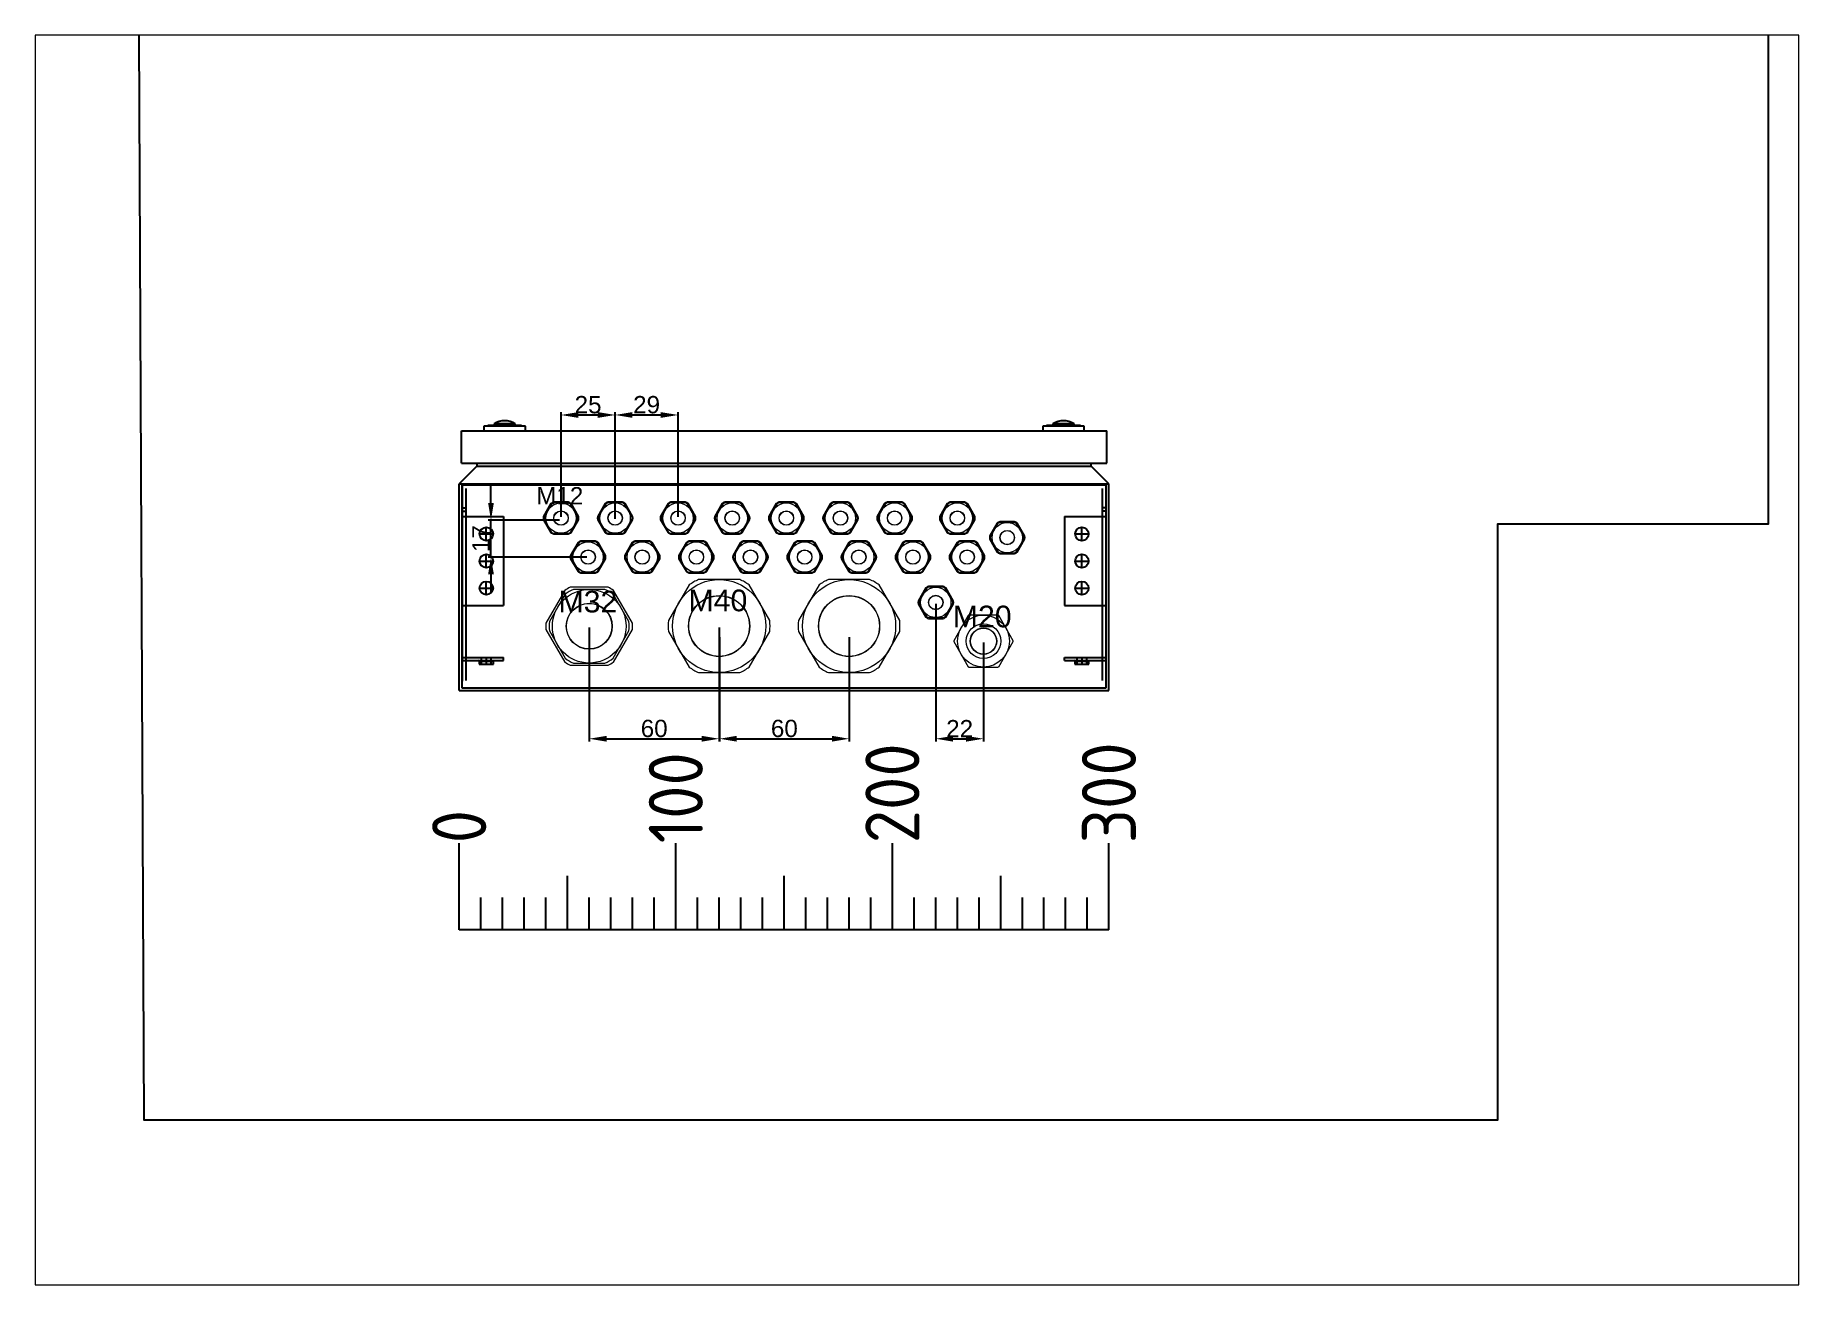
# Paper-space layout 'JB1_3' of a CAD drawing. Header units: millimetres. Extents: x 354 to 761, y 106 to 395.
# The model-space entities are those that its viewports show. They can reach past a viewport. Long polylines and large blocks are cut down to what shows.
import ezdxf
from ezdxf.enums import TextEntityAlignment as Align

# ---------------------------------------------------------------- set-up
doc = ezdxf.new("R2010")
doc.units = ezdxf.units.MM
doc.layers.add('! NO PLOT !', color=7, linetype='Continuous', true_color=0xff75dd, plot=False)
doc.layers.add('000-KOTIRANJE', color=254, linetype='Continuous', lineweight=5)
doc.layers.add('000-PI-Oprema', color=30, linetype='Continuous', lineweight=5)
doc.layers.add('000-PI-NO PLOT', color=6, linetype='Continuous', lineweight=5, plot=False)
for name, color, linetype in [('000-PI-ORMAR', 51, 'Continuous'), ('000-PI_TEXT_FRANC', 7, 'Continuous'), ('210-0', 7, 'Continuous')]:
    doc.layers.add(name, color=color, linetype=linetype)
doc.styles.add('PI0', font='isocpeur.ttf', dxfattribs={"width": 0.9})
doc.styles.get("Standard").update_dxf_attribs({"font": 'arial.ttf'})
doc.dimstyles.new('ISO-25-lb', dxfattribs={"dimtxt": 8, "dimasz": 8, "dimexe": 1.25, "dimexo": 0.625, "dimtad": 1, "dimdec": 1, "dimtxsty": 'Standard', "dimcen": 5, "dimadec": 0, "dimazin": 0, "dimtfac": 1, "dimtdec": 1, "dimtmove": 0, "dimatfit": 3, "dimfxl": 1, "dimarcsym": 0})

# ---------------------------------------------------------------- blocks, each defined once
blk = doc.blocks.new('1567.000')
at = {"layer": '! NO PLOT !'}
for p, q in [((49501.52, 33843.04), (49501.52, 33749.29)), ((49501.52, 33843.04), (49799.02, 33843.04)), ((49501.77, 33752.39), (49501.77, 33842.89)), ((49503.27, 33841.39), (49503.27, 33752.65)), ((49797.27, 33752.65), (49797.27, 33841.39)), ((49798.77, 33842.89), (49798.77, 33752.39)), ((49799.02, 33749.29), (49799.02, 33843.04)), ((49501.77, 33832.39), (49503.27, 33832.39)), ((49798.77, 33832.39), (49797.27, 33832.39)), ((49501.77, 33830.89), (49503.27, 33830.89)), ((49501.77, 33828.39), (49520.77, 33828.39)), ((49512.77, 33817.13), (49512.77, 33823.64)), ((49520.77, 33828.39), (49520.77, 33787.39)), ((49779.77, 33828.39), (49798.77, 33828.39)), ((49779.77, 33828.39), (49779.77, 33787.39)), ((49787.77, 33817.13), (49787.77, 33823.64)), ((49798.77, 33830.89), (49797.27, 33830.89)), ((49509.51, 33820.39), (49516.02, 33820.39)), ((49784.51, 33820.39), (49791.02, 33820.39)), ((49509.51, 33807.89), (49516.02, 33807.89)), ((49512.77, 33804.63), (49512.77, 33811.14)), ((49784.51, 33807.89), (49791.02, 33807.89)), ((49787.77, 33804.63), (49787.77, 33811.14)), ((49509.51, 33795.39), (49516.02, 33795.39)), ((49512.77, 33792.13), (49512.77, 33798.64)), ((49784.51, 33795.39), (49791.02, 33795.39)), ((49787.77, 33792.13), (49787.77, 33798.64)), ((49501.77, 33787.39), (49520.77, 33787.39)), ((49779.77, 33787.39), (49798.77, 33787.39)), ((49501.77, 33763.39), (49520.77, 33763.39)), ((49501.77, 33761.89), (49520.77, 33761.89)), ((49509.52, 33761.59), (49509.52, 33760.19)), ((49509.52, 33761.59), (49516.02, 33761.59)), ((49509.52, 33760.19), (49516.02, 33760.19)), ((49510.47, 33763.39), (49510.47, 33760.19)), ((49512.77, 33763.55), (49512.77, 33760.03)), ((49515.07, 33760.19), (49515.07, 33763.39)), ((49516.02, 33760.19), (49516.02, 33761.59)), ((49520.77, 33761.89), (49520.77, 33763.39)), ((49779.77, 33763.39), (49798.77, 33763.39)), ((49779.77, 33761.89), (49779.77, 33763.39)), ((49779.77, 33761.89), (49798.77, 33761.89)), ((49784.52, 33761.59), (49784.52, 33760.19)), ((49784.52, 33761.59), (49791.02, 33761.59)), ((49784.52, 33760.19), (49791.02, 33760.19)), ((49785.47, 33763.39), (49785.47, 33760.19)), ((49787.77, 33763.55), (49787.77, 33760.03)), ((49790.07, 33760.19), (49790.07, 33763.39)), ((49791.02, 33760.19), (49791.02, 33761.59)), ((49501.52, 33749.29), (49799.02, 33749.29))]:
    blk.add_line(p, q, dxfattribs=at)
for centre in [(49512.77, 33820.39), (49787.77, 33820.39), (49512.77, 33807.89), (49787.77, 33807.89), (49512.77, 33795.39), (49787.77, 33795.39)]:
    blk.add_circle(centre, 3.1, dxfattribs=at)
for centre, start, end in [((49509.22, 33761.59), 0, 90), ((49516.32, 33761.59), 90, 180), ((49784.22, 33761.59), 0, 90), ((49791.32, 33761.59), 90, 180)]:
    blk.add_arc(centre, 0.3, start, end, dxfattribs=at)
at = {"layer": '000-PI-ORMAR'}
for p, q in [((49501.27, 33868.04), (49799.27, 33868.04)), ((49501.27, 33853.04), (49501.27, 33868.04)), ((49511.67, 33870.14), (49511.67, 33868.04)), ((49530.87, 33870.14), (49511.67, 33870.14)), ((49513.47, 33870.54), (49513.47, 33870.14)), ((49529.07, 33870.54), (49513.47, 33870.54)), ((49516.37, 33871.27), (49516.37, 33870.54)), ((49526.17, 33871.27), (49516.37, 33871.27)), ((49526.17, 33870.54), (49526.17, 33871.27)), ((49529.07, 33870.14), (49529.07, 33870.54)), ((49530.87, 33868.04), (49530.87, 33870.14)), ((49769.67, 33870.14), (49769.67, 33868.04)), ((49788.87, 33870.14), (49769.67, 33870.14)), ((49771.47, 33870.54), (49771.47, 33870.14)), ((49787.07, 33870.54), (49771.47, 33870.54)), ((49774.37, 33871.27), (49774.37, 33870.54)), ((49784.17, 33871.27), (49774.37, 33871.27)), ((49784.17, 33870.54), (49784.17, 33871.27)), ((49787.07, 33870.14), (49787.07, 33870.54)), ((49788.87, 33868.04), (49788.87, 33870.14)), ((49799.27, 33853.04), (49799.27, 33868.04)), ((49508.47, 33851.76), (49500.27, 33843.56)), ((49501.27, 33853.04), (49799.27, 33853.04)), ((49508.47, 33853.04), (49508.47, 33851.76)), ((49508.47, 33851.76), (49792.07, 33851.76)), ((49792.07, 33851.76), (49792.07, 33853.04)), ((49800.27, 33843.56), (49792.07, 33851.76)), ((49500.27, 33748.04), (49500.27, 33843.56)), ((49500.27, 33843.56), (49800.27, 33843.56)), ((49800.27, 33748.04), (49800.27, 33843.56)), ((49500.27, 33748.04), (49800.27, 33748.04))]:
    blk.add_line(p, q, dxfattribs=at)
for centre in [(49521.27, 33863.72), (49779.27, 33863.72)]:
    blk.add_arc(centre, 9, 57.01329, 122.98671, dxfattribs=at)
blk = doc.blocks.new('M12')
at = {"layer": '000-PI-Oprema'}
for p, q in [((-4.78, 6.73), (-8.21, 0.77)), ((-4.34, 6.48), (-7.78, 0.52)), ((3.44, 7.5), (-3.44, 7.5)), ((3.44, 7), (-3.44, 7)), ((7.78, 0.52), (4.34, 6.48)), ((8.21, 0.77), (4.78, 6.73)), ((-8.21, -0.77), (-4.78, -6.73)), ((-7.78, -0.52), (-4.34, -6.48)), ((-3.44, -7), (3.44, -7)), ((-3.44, -7.5), (3.44, -7.5)), ((4.34, -6.48), (7.78, -0.52)), ((4.78, -6.73), (8.21, -0.77))]:
    blk.add_line(p, q, dxfattribs=at)
for radius in [7, 3.35, 3.25]:
    blk.add_circle((0, 0), radius, dxfattribs=at)
for radius, start, end in [(8.25, 174.61998, 185.38002), (7.8, 176.17695, 183.82305), (8.25, 114.61998, 125.38002), (7.8, 116.17695, 123.82305), (8.25, 54.61998, 65.38002), (7.8, 56.17695, 63.82305), (7.8, 356.17695, 3.82305), (8.25, 354.61998, 5.38002), (8.25, 234.61998, 245.38002), (7.8, 236.17695, 243.82305), (7.8, 296.17695, 303.82305), (8.25, 294.61998, 305.38002)]:
    blk.add_arc((0, 0), radius, start, end, dxfattribs=at)
blk = doc.blocks.new('*U414')
at = {"layer": '210-0', "ltscale": 0.25}
blk.add_blockref('M12', (0, 0), dxfattribs=at)
blk = doc.blocks.new('*U415')
at = {"layer": '000-PI-ORMAR', "color": 0, "linetype": 'ByBlock', "lineweight": -2, "transparency": 16777216}
for p in [(0, 0), (25, 0)]:
    blk.add_blockref('*U414', p, dxfattribs=at)
blk = doc.blocks.new('*U416')
at = {"layer": '210-0', "ltscale": 0.25}
blk.add_blockref('M12', (0, 0), dxfattribs=at)
blk = doc.blocks.new('*U417')
at = {"layer": '000-PI-ORMAR', "color": 0, "linetype": 'ByBlock', "lineweight": -2, "transparency": 16777216}
for p in [(0, 0), (25, 0), (50, 0), (75, 0), (100, 0), (125, 0), (150, 0), (175, 0)]:
    blk.add_blockref('*U416', p, dxfattribs=at)
blk = doc.blocks.new('*D432')
at = {"layer": '000-KOTIRANJE', "color": 0, "linetype": 'Continuous', "lineweight": -2, "ltscale": 0.25, "transparency": 16777216}
for p, q in [((49516.89, 34203.66), (49516.89, 34251.91)), ((49524.89, 34250.66), (49533.89, 34250.66)), ((49541.89, 34202.66), (49541.89, 34251.91))]:
    blk.add_line(p, q, dxfattribs=at)
at = {"layer": '000-KOTIRANJE', "color": 0, "ltscale": 0.25, "transparency": 16777216}
for points in [[(49524.89, 34251.99), (49524.89, 34249.32), (49516.89, 34250.66)], [(49533.89, 34251.99), (49533.89, 34249.32), (49541.89, 34250.66)]]:
    blk.add_solid(points, dxfattribs=at)
at = {"layer": 'Defpoints', "color": 0, "ltscale": 0.25, "transparency": 16777216}
for p in [(49541.89, 34250.66), (49516.89, 34203.03), (49541.89, 34202.03)]:
    blk.add_point(p, dxfattribs=at)
at = {"layer": '000-KOTIRANJE', "color": 0, "ltscale": 0.25, "transparency": 16777216, "insert": (49529.39, 34255.37), "char_height": 8, "attachment_point": 5}
blk.add_mtext('25', dxfattribs=at)
blk = doc.blocks.new('*D433')
at = {"layer": '000-KOTIRANJE', "color": 0, "linetype": 'Continuous', "lineweight": -2, "ltscale": 0.25, "transparency": 16777216}
for p, q in [((49484.55, 34210.03), (49484.55, 34218.03)), ((49516.27, 34202.03), (49483.3, 34202.03)), ((49484.55, 34185.03), (49484.55, 34202.03)), ((49528.77, 34185.03), (49483.3, 34185.03)), ((49484.55, 34177.03), (49484.55, 34169.03))]:
    blk.add_line(p, q, dxfattribs=at)
at = {"layer": '000-KOTIRANJE', "color": 0, "ltscale": 0.25, "transparency": 16777216}
for points in [[(49483.22, 34210.03), (49485.89, 34210.03), (49484.55, 34202.03)], [(49483.22, 34177.03), (49485.89, 34177.03), (49484.55, 34185.03)]]:
    blk.add_solid(points, dxfattribs=at)
at = {"layer": 'Defpoints', "color": 0, "ltscale": 0.25, "transparency": 16777216}
for p in [(49484.55, 34202.03), (49516.89, 34202.03), (49529.39, 34185.03)]:
    blk.add_point(p, dxfattribs=at)
at = {"layer": '000-KOTIRANJE', "color": 0, "ltscale": 0.25, "transparency": 16777216, "insert": (49479.91, 34193.53), "char_height": 8, "attachment_point": 5, "rotation": 90}
blk.add_mtext('17', dxfattribs=at)
blk = doc.blocks.new('2_2411_851_28__01_0_in_2411_851_28__4')
at = {"layer": '000-PI-Oprema'}
for p, q in [((-13.88, 18.97), (-23.36, 2.53)), ((9.49, 21.5), (-9.49, 21.5)), ((23.36, 2.53), (13.88, 18.97)), ((-23.36, -2.53), (-13.88, -18.97)), ((13.88, -18.97), (23.36, -2.53)), ((-9.49, -21.5), (9.49, -21.5))]:
    blk.add_line(p, q, dxfattribs=at)
for radius in [21.5, 14.1, 14]:
    blk.add_circle((0, 0), radius, dxfattribs=at)
for start, end in [(113.80938, 126.19062), (53.80938, 66.19062), (173.80938, 186.19062), (353.80938, 6.19062), (233.80938, 246.19062), (293.80938, 306.19062)]:
    blk.add_arc((0, 0), 23.5, start, end, dxfattribs=at)
blk = doc.blocks.new('*U418')
blk.add_blockref('2_2411_851_28__01_0_in_2411_851_28__4', (0, 0))
blk = doc.blocks.new('*U419')
at = {"layer": '000-PI-Oprema', "color": 0, "linetype": 'ByBlock', "lineweight": -2, "transparency": 16777216}
for p in [(0, 0), (60, 0)]:
    blk.add_blockref('*U418', p, dxfattribs=at)
blk = doc.blocks.new('*D430')
at = {"layer": '000-KOTIRANJE', "color": 0, "linetype": 'Continuous', "lineweight": -2, "ltscale": 0.25, "transparency": 16777216}
for p, q in [((49590.01, 34147.98), (49590.01, 34099.84)), ((49650.01, 34147.98), (49650.01, 34099.84)), ((49598.01, 34101.09), (49642.01, 34101.09))]:
    blk.add_line(p, q, dxfattribs=at)
at = {"layer": '000-KOTIRANJE', "color": 0, "ltscale": 0.25, "transparency": 16777216}
for points in [[(49598.01, 34102.43), (49598.01, 34099.76), (49590.01, 34101.09)], [(49642.01, 34102.43), (49642.01, 34099.76), (49650.01, 34101.09)]]:
    blk.add_solid(points, dxfattribs=at)
at = {"layer": 'Defpoints', "color": 0, "ltscale": 0.25, "transparency": 16777216}
for p in [(49590.01, 34148.61), (49650.01, 34148.61), (49650.01, 34101.09)]:
    blk.add_point(p, dxfattribs=at)
at = {"layer": '000-KOTIRANJE', "color": 0, "ltscale": 0.25, "transparency": 16777216, "insert": (49620.01, 34105.8), "char_height": 8, "attachment_point": 5}
blk.add_mtext('60', dxfattribs=at)
blk = doc.blocks.new('*U420')
at = {"layer": '210-0', "ltscale": 0.25}
blk.add_blockref('M12', (0, 0), dxfattribs=at)
blk = doc.blocks.new('*U421')
at = {"layer": '000-PI-ORMAR', "color": 0, "linetype": 'ByBlock', "lineweight": -2, "transparency": 16777216}
blk.add_blockref('*U420', (0, 0), dxfattribs=at)
blk = doc.blocks.new('M32')
at = {"layer": '000-PI-Oprema'}
for p, q in [((49828.15, 34216.45), (49819.43, 34201.35)), ((49828.3, 34214.72), (49821, 34202.08)), ((49848.09, 34217.9), (49830.66, 34217.9)), ((49846.67, 34216.9), (49832.08, 34216.9)), ((49857.75, 34202.08), (49850.45, 34214.72)), ((49859.32, 34201.35), (49850.6, 34216.45)), ((49819.43, 34198.45), (49828.15, 34183.35)), ((49850.6, 34183.35), (49859.32, 34198.45)), ((49821, 34197.72), (49828.3, 34185.08)), ((49850.45, 34185.08), (49857.75, 34197.72)), ((49830.66, 34181.9), (49848.09, 34181.9)), ((49832.08, 34182.9), (49846.67, 34182.9))]:
    blk.add_line(p, q, dxfattribs=at)
for radius in [17, 10.6, 10.5]:
    blk.add_circle((49839.37, 34199.9), radius, dxfattribs=at)
for radius, start, end in [(20, 115.84193, 124.15807), (18.5, 113.23146, 126.76854), (18.5, 53.23146, 66.76854), (20, 55.84193, 64.15807), (20, 175.84193, 184.15807), (18.5, 173.23146, 186.76854), (18.5, 353.23146, 6.76854), (20, 355.84193, 4.15807), (20, 235.84193, 244.15807), (18.5, 233.23146, 246.76854), (18.5, 293.23146, 306.76854), (20, 295.84193, 304.15807)]:
    blk.add_arc((49839.37, 34199.9), radius, start, end, dxfattribs=at)
blk = doc.blocks.new('*D431')
at = {"layer": '000-KOTIRANJE', "color": 0, "linetype": 'Continuous', "lineweight": -2, "ltscale": 0.25, "transparency": 16777216}
for p, q in [((49529.91, 34152.44), (49529.91, 34099.84)), ((49589.91, 34152.54), (49589.91, 34099.84)), ((49537.91, 34101.09), (49581.91, 34101.09))]:
    blk.add_line(p, q, dxfattribs=at)
at = {"layer": '000-KOTIRANJE', "color": 0, "ltscale": 0.25, "transparency": 16777216}
for points in [[(49537.91, 34102.43), (49537.91, 34099.76), (49529.91, 34101.09)], [(49581.91, 34102.43), (49581.91, 34099.76), (49589.91, 34101.09)]]:
    blk.add_solid(points, dxfattribs=at)
at = {"layer": 'Defpoints', "color": 0, "ltscale": 0.25, "transparency": 16777216}
for p in [(49529.91, 34153.06), (49589.91, 34153.16), (49589.91, 34101.09)]:
    blk.add_point(p, dxfattribs=at)
at = {"layer": '000-KOTIRANJE', "color": 0, "ltscale": 0.25, "transparency": 16777216, "insert": (49559.91, 34105.8), "char_height": 8, "attachment_point": 5}
blk.add_mtext('60', dxfattribs=at)
blk = doc.blocks.new('M20_2411.621')
at = {"layer": '000-PI-Oprema'}
for p, q in [((49679.89, 36395.45), (49673.18, 36383.83)), ((49693.64, 36395.64), (49680.21, 36395.64)), ((49700.67, 36383.83), (49693.96, 36395.45)), ((49673.18, 36383.45), (49679.89, 36371.83)), ((49693.96, 36371.83), (49700.67, 36383.45)), ((49680.21, 36371.64), (49693.64, 36371.64))]:
    blk.add_line(p, q, dxfattribs=at)
for radius in [12, 8, 6.1, 6]:
    blk.add_circle((49686.93, 36383.64), radius, dxfattribs=at)
for start, end in [(119.22287, 120.77713), (59.22287, 60.77713), (179.22287, 180.77713), (359.22287, 0.77713), (239.22287, 240.77713), (299.22287, 300.77713)]:
    blk.add_arc((49686.93, 36383.64), 13.75, start, end, dxfattribs=at)
blk = doc.blocks.new('*U423')
at = {"layer": '000-PI_TEXT_FRANC', "color": 7}
blk.add_blockref('M20_2411.621', (-49686.93, -36383.64), dxfattribs=at)
blk = doc.blocks.new('*U422')
at = {"layer": '000-PI_TEXT_FRANC', "color": 0, "linetype": 'ByBlock', "lineweight": -2, "transparency": 16777216}
blk.add_blockref('*U423', (0, 0), dxfattribs=at)
blk = doc.blocks.new('*U428')
at = {"layer": '210-0', "ltscale": 0.25}
blk.add_blockref('M12', (0, 0), dxfattribs=at)
blk = doc.blocks.new('*U429')
at = {"layer": '000-PI-ORMAR', "color": 0, "linetype": 'ByBlock', "lineweight": -2, "transparency": 16777216}
blk.add_blockref('*U428', (0, 0), dxfattribs=at)
blk = doc.blocks.new('*U424')
at = {"layer": '210-0', "ltscale": 0.25}
blk.add_blockref('M12', (0, 0), dxfattribs=at)
blk = doc.blocks.new('*U425')
at = {"layer": '000-PI-ORMAR', "color": 0, "linetype": 'ByBlock', "lineweight": -2, "transparency": 16777216}
blk.add_blockref('*U424', (0, 0), dxfattribs=at)
blk = doc.blocks.new('*U426')
at = {"layer": '210-0', "ltscale": 0.25}
blk.add_blockref('M12', (0, 0), dxfattribs=at)
blk = doc.blocks.new('*U427')
at = {"layer": '000-PI-ORMAR', "color": 0, "linetype": 'ByBlock', "lineweight": -2, "transparency": 16777216}
for p in [(0, 0), (25, 0), (50, 0), (75, 0), (100, 0)]:
    blk.add_blockref('*U426', p, dxfattribs=at)
blk = doc.blocks.new('*D434')
at = {"layer": '000-KOTIRANJE', "color": 0, "linetype": 'Continuous', "lineweight": -2, "ltscale": 0.25, "transparency": 16777216}
for p, q in [((49689.95, 34163.41), (49689.95, 34099.84)), ((49711.95, 34145.57), (49711.95, 34099.84)), ((49697.95, 34101.09), (49703.95, 34101.09))]:
    blk.add_line(p, q, dxfattribs=at)
at = {"layer": '000-KOTIRANJE', "color": 0, "ltscale": 0.25, "transparency": 16777216}
for points in [[(49697.95, 34102.43), (49697.95, 34099.76), (49689.95, 34101.09)], [(49703.95, 34102.43), (49703.95, 34099.76), (49711.95, 34101.09)]]:
    blk.add_solid(points, dxfattribs=at)
at = {"layer": 'Defpoints', "color": 0, "ltscale": 0.25, "transparency": 16777216}
for p in [(49689.95, 34164.04), (49711.95, 34146.2), (49711.95, 34101.09)]:
    blk.add_point(p, dxfattribs=at)
at = {"layer": '000-KOTIRANJE', "color": 0, "ltscale": 0.25, "transparency": 16777216, "insert": (49700.95, 34105.74), "char_height": 8, "attachment_point": 5}
blk.add_mtext('22', dxfattribs=at)
blk = doc.blocks.new('*D435')
at = {"layer": '000-KOTIRANJE', "color": 0, "linetype": 'Continuous', "lineweight": -2, "ltscale": 0.25, "transparency": 16777216}
for p, q in [((49541.89, 34203.66), (49541.89, 34251.91)), ((49549.89, 34250.66), (49562.93, 34250.66)), ((49570.93, 34203.66), (49570.93, 34251.91))]:
    blk.add_line(p, q, dxfattribs=at)
at = {"layer": '000-KOTIRANJE', "color": 0, "ltscale": 0.25, "transparency": 16777216}
for points in [[(49549.89, 34251.99), (49549.89, 34249.32), (49541.89, 34250.66)], [(49562.93, 34251.99), (49562.93, 34249.32), (49570.93, 34250.66)]]:
    blk.add_solid(points, dxfattribs=at)
at = {"layer": 'Defpoints', "color": 0, "ltscale": 0.25, "transparency": 16777216}
for p in [(49570.93, 34250.66), (49541.89, 34203.03), (49570.93, 34203.03)]:
    blk.add_point(p, dxfattribs=at)
at = {"layer": '000-KOTIRANJE', "color": 0, "ltscale": 0.25, "transparency": 16777216, "insert": (49556.41, 34255.37), "char_height": 8, "attachment_point": 5}
blk.add_mtext('29', dxfattribs=at)

msp = doc.modelspace()

# ---------------------------------------------------------------- linework, layer by layer
at = {"layer": '! NO PLOT !', "ltscale": 0.25}
msp.add_lwpolyline([(49321.53, 34518.11), (49324.31, 33925.09), (49949.51, 33925.09), (49949.51, 34200.34), (50074.44, 34200.34), (50074.44, 34520.89), (49321.53, 34518.11)], dxfattribs=at)
at = {"color": 7}
for p, q in [((49469.9, 34012.79), (49469.9, 34052.79)), ((49569.9, 34012.79), (49569.9, 34052.79)), ((49669.9, 34012.79), (49669.9, 34052.79)), ((49669.9, 34012.79), (49669.9, 34052.79)), ((49669.9, 34012.79), (49669.9, 34052.79)), ((49669.9, 34012.79), (49669.9, 34052.79)), ((49669.9, 34012.79), (49669.9, 34052.79)), ((49669.9, 34012.79), (49669.9, 34052.79)), ((49669.9, 34012.79), (49669.9, 34052.79)), ((49669.9, 34012.79), (49669.9, 34052.79)), ((49769.9, 34012.79), (49769.9, 34052.79)), ((49519.9, 34012.79), (49519.9, 34037.79)), ((49619.9, 34012.79), (49619.9, 34037.79)), ((49719.9, 34012.79), (49719.9, 34037.79)), ((49479.9, 34012.79), (49479.9, 34027.79)), ((49489.9, 34012.79), (49489.9, 34027.79)), ((49499.9, 34012.79), (49499.9, 34027.79)), ((49509.9, 34012.79), (49509.9, 34027.79)), ((49529.9, 34012.79), (49529.9, 34027.79)), ((49539.9, 34012.79), (49539.9, 34027.79)), ((49549.9, 34012.79), (49549.9, 34027.79)), ((49559.9, 34012.79), (49559.9, 34027.79)), ((49579.9, 34012.79), (49579.9, 34027.79)), ((49589.9, 34012.79), (49589.9, 34027.79)), ((49599.9, 34012.79), (49599.9, 34027.79)), ((49609.9, 34012.79), (49609.9, 34027.79)), ((49629.9, 34012.79), (49629.9, 34027.79)), ((49639.9, 34012.79), (49639.9, 34027.79)), ((49649.9, 34012.79), (49649.9, 34027.79)), ((49659.9, 34012.79), (49659.9, 34027.79)), ((49679.9, 34012.79), (49679.9, 34027.79)), ((49689.9, 34012.79), (49689.9, 34027.79)), ((49699.9, 34012.79), (49699.9, 34027.79)), ((49709.9, 34012.79), (49709.9, 34027.79)), ((49729.9, 34012.79), (49729.9, 34027.79)), ((49739.9, 34012.79), (49739.9, 34027.79)), ((49749.9, 34012.79), (49749.9, 34027.79)), ((49759.9, 34012.79), (49759.9, 34027.79)), ((49769.9, 34012.79), (49469.9, 34012.79))]:
    msp.add_line(p, q, dxfattribs=at)

# ---------------------------------------------------------------- block references
at = {"layer": '000-PI-Oprema'}
for name, p in [('1567.000', (-30.37, 375.3)), ('M32', (-309.47, -46.84))]:
    msp.add_blockref(name, p, dxfattribs=at)
at = {"layer": '000-PI-Oprema', "color": 7}
msp.add_blockref('*U419', (49589.91, 34153.16), dxfattribs=at)
at = {"layer": '000-PI-ORMAR'}
for name, p in [('*U415', (49516.89, 34203.03)), ('*U427', (49570.93, 34203.03)), ('*U429', (49699.89, 34203.03)), ('*U421', (49722.91, 34194)), ('*U417', (49529.39, 34185.03)), ('*U425', (49689.95, 34164.04))]:
    msp.add_blockref(name, p, dxfattribs=at)
at = {"layer": '000-PI_TEXT_FRANC', "color": 7}
msp.add_blockref('*U422', (49711.95, 34146.2), dxfattribs=at)

# ---------------------------------------------------------------- texts
at = {"color": 7, "style": 'PI0', "width": 0.9}
for s, p in [('100', (49569.9, 34052.79)), ('200', (49669.9, 34052.79)), ('300', (49769.9, 34052.79)), ('0', (49469.9, 34052.79))]:
    msp.add_text(s, height=25, rotation=90, dxfattribs=at).set_placement(p, align=Align.MIDDLE_LEFT)
at = {"layer": '000-PI-NO PLOT', "ltscale": 0.25, "attachment_point": 5}
for s, insert, char_height in [('\\pxqc;M12', (49516.31, 34213.34), 8), ('\\pxqc;M32', (49529.32, 34164.37), 10), ('\\pxqc;{\\fArial|b0|i0|c238|p34;M40}', (49589.33, 34164.91), 10), ('\\pxqc;{\\fArial|b0|i0|c238|p34;M20}', (49711.36, 34157.5), 10)]:
    msp.add_mtext_dynamic_manual_height_columns(s, width=52.4265, gutter_width=12.5, heights=[0], dxfattribs=dict(at, insert=insert, char_height=char_height))

# ---------------------------------------------------------------- dimensions: what is measured, and where the dimension line sits
at = {"layer": '000-KOTIRANJE', "ltscale": 0.25}
dim = msp.add_linear_dim(base=(49541.89, 34250.66), p1=(49516.89, 34203.03), p2=(49541.89, 34202.03), dimstyle='ISO-25-lb', dxfattribs=at)
dim.commit()
dim.dimension.update_dxf_attribs({"geometry": '*D432', "text_midpoint": (49529.39, 34250.66), "dimtype": 160})
for base, p1, p2, picture, middle in [((49570.93, 34250.66), (49541.89, 34203.03), (49570.93, 34203.03), '*D435', (49556.41, 34255.37)), ((49711.95, 34101.09), (49689.95, 34164.04), (49711.95, 34146.2), '*D434', (49700.95, 34105.74)), ((49589.91, 34101.09), (49529.91, 34153.06), (49589.91, 34153.16), '*D431', (49559.91, 34105.8)), ((49650.01, 34101.09), (49590.01, 34148.61), (49650.01, 34148.61), '*D430', (49620.01, 34105.8))]:
    dim = msp.add_linear_dim(base=base, p1=p1, p2=p2, dimstyle='ISO-25-lb', dxfattribs=at)
    dim.commit()
    dim.dimension.update_dxf_attribs({"geometry": picture, "text_midpoint": middle})
dim = msp.add_linear_dim(base=(49484.55, 34202.03), p1=(49529.39, 34185.03), p2=(49516.89, 34202.03), angle=90, dimstyle='ISO-25-lb', dxfattribs=at)
dim.commit()
dim.dimension.update_dxf_attribs({"geometry": '*D433', "text_midpoint": (49484.55, 34193.53), "dimtype": 160})

psp = doc.layouts.new('JB1_3')

# ---------------------------------------------------------------- viewports
at = {"layer": '0', "ltscale": 0.01, "view_target_point": (1173.86, -2380.17)}
psp.add_viewport(center=(557.48, 250.67), size=(407.12, 288.6062), view_center_point=(48507.41, 36517.63), view_height=577.2124, dxfattribs=at)

doc.saveas('drawing.dxf')
